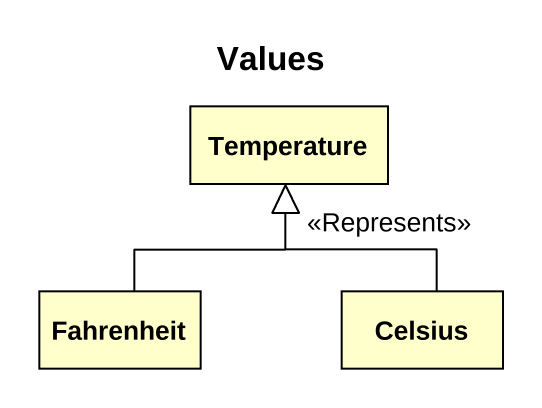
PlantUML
@startuml
title Values
hide circle
hide empty members
class Temperature
class Fahrenheit
class Celsius
Fahrenheit -up-|> Temperature
Celsius -up-|> Temperature : <<Represents>>
@enduml
